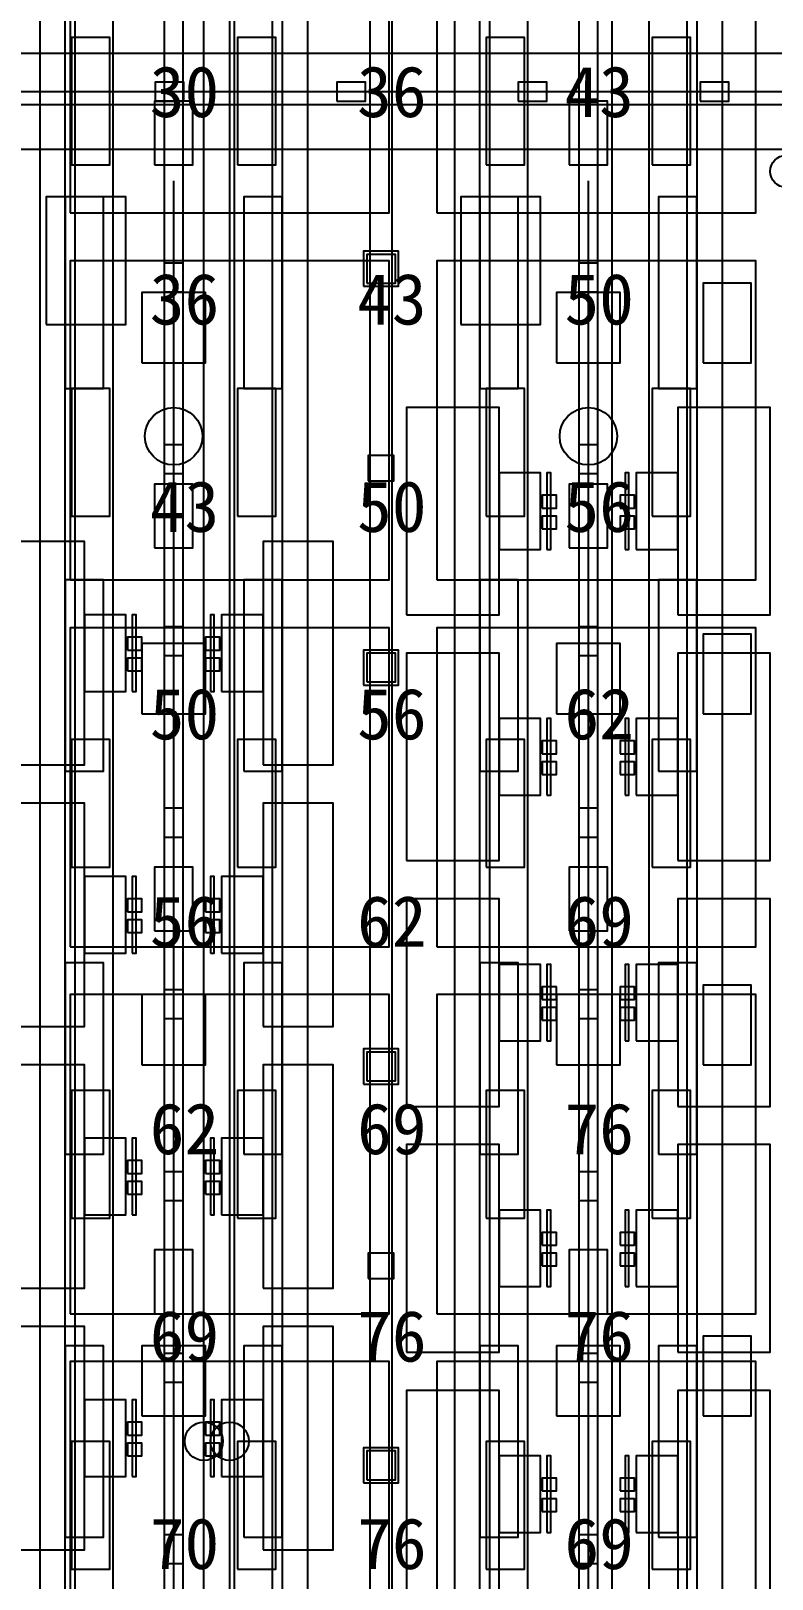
# Model space of a CAD drawing. Header units: metres. Extents: x -1640 to 1560, y -268 to 2338.
# Drawn here: x -200.22 to -176.99, y 1993.69 to 2042.2 of the extents above; entities that cross this region are included whole.
import ezdxf

# ---------------------------------------------------------------- set-up
doc = ezdxf.new("R2010")
doc.units = ezdxf.units.M
for name, color, linetype in [('1F_CHL', 4, 'Continuous'), ('1F_PUMP', 2, 'Continuous'), ('1F_SCR', 3, 'Continuous'), ('1F_STRUCT_COLUMN', 8, 'Continuous'), ('2F_CSF_LATERAL_RACK_CONCEPT', 9, 'Continuous'), ('2F_RFG', 5, 'Continuous'), ('2F_STRUCT_COLUMN', 8, 'Continuous'), ('2F_VMB', 6, 'Continuous'), ('3F_CLEANROOM_OVERHEAD_PIPE_DUCT_CONCEPT', 9, 'Continuous'), ('3F_CVD', 3, 'Continuous'), ('3F_DIFF', 4, 'Continuous'), ('3F_EHS_EGRESS_DIST_M', 2, 'Continuous'), ('3F_EHS_EXTINGUISHER_HYDRANT_CABINET_CONCEPT', 1, 'Continuous'), ('3F_EHS_GAS_DETECTOR', 6, 'Continuous'), ('3F_FOUP', 5, 'Continuous'), ('3F_OHT', 9, 'Continuous'), ('3F_OHTV', 1, 'Continuous'), ('3F_STK', 3, 'Continuous'), ('3F_STRUCT_COLUMN', 8, 'Continuous'), ('3F_TBAR', 6, 'Continuous'), ('4F_FFU', 1, 'Continuous'), ('4F_STRUCT_PLENUM_TRUSS_CONCEPT', 9, 'Continuous'), ('5F_CHL', 4, 'Continuous'), ('5F_PUMP', 2, 'Continuous'), ('5F_SCR', 3, 'Continuous'), ('5F_STRUCT_COLUMN', 8, 'Continuous'), ('6F_CSF_LATERAL_RACK_CONCEPT', 9, 'Continuous'), ('6F_RFG', 5, 'Continuous'), ('6F_STRUCT_COLUMN', 8, 'Continuous'), ('6F_VMB', 6, 'Continuous'), ('7F_CLEANROOM_OVERHEAD_PIPE_DUCT_CONCEPT', 9, 'Continuous'), ('7F_CVD', 3, 'Continuous'), ('7F_DIFF', 4, 'Continuous'), ('7F_EHS_EGRESS_DIST_M', 2, 'Continuous'), ('7F_EHS_EXTINGUISHER_HYDRANT_CABINET_CONCEPT', 1, 'Continuous'), ('7F_EHS_GAS_DETECTOR', 6, 'Continuous'), ('7F_FOUP', 5, 'Continuous'), ('7F_OHT', 9, 'Continuous'), ('7F_OHTV', 1, 'Continuous'), ('7F_STK', 3, 'Continuous'), ('7F_STRUCT_COLUMN', 8, 'Continuous'), ('7F_TBAR', 6, 'Continuous'), ('8F_FFU', 1, 'Continuous'), ('8F_STRUCT_PLENUM_TRUSS_CONCEPT', 9, 'Continuous'), ('EHS_TREATED_EXHAUST', 30, 'Continuous'), ('UTIL_ELEC.LV_CONCEPT', 2, 'Continuous'), ('UTIL_GAS.BULK_CONCEPT', 2, 'Continuous'), ('UTIL_PCW.R_CONCEPT', 1, 'Continuous'), ('UTIL_PCW.R_RISER', 1, 'Continuous'), ('UTIL_PCW.S_CONCEPT', 6, 'Continuous'), ('UTIL_PCW.S_RISER', 6, 'Continuous')]:
    doc.layers.add(name, color=color, linetype=linetype)

msp = doc.modelspace()

# ---------------------------------------------------------------- linework, layer by layer
at = {"layer": '1F_CHL'}
for points in [[(-179.15, 2031.8), (-177.65, 2031.8), (-177.65, 2034.3), (-179.15, 2034.3)], [(-179.15, 2020.8), (-177.65, 2020.8), (-177.65, 2023.3), (-179.15, 2023.3)], [(-179.15, 2009.8), (-177.65, 2009.8), (-177.65, 2012.3), (-179.15, 2012.3)], [(-179.15, 1998.8), (-177.65, 1998.8), (-177.65, 2001.3), (-179.15, 2001.3)]]:
    msp.add_lwpolyline(points, close=True, dxfattribs=at)
at = {"layer": '1F_PUMP'}
for points in [[(-198.95, 2038), (-197.75, 2038), (-197.75, 2042), (-198.95, 2042)], [(-193.75, 2038), (-192.55, 2038), (-192.55, 2042), (-193.75, 2042)], [(-185.95, 2038), (-184.75, 2038), (-184.75, 2042), (-185.95, 2042)], [(-180.75, 2038), (-179.55, 2038), (-179.55, 2042), (-180.75, 2042)], [(-198.95, 2027), (-197.75, 2027), (-197.75, 2031), (-198.95, 2031)], [(-193.75, 2027), (-192.55, 2027), (-192.55, 2031), (-193.75, 2031)], [(-185.95, 2027), (-184.75, 2027), (-184.75, 2031), (-185.95, 2031)], [(-180.75, 2027), (-179.55, 2027), (-179.55, 2031), (-180.75, 2031)], [(-198.95, 2016), (-197.75, 2016), (-197.75, 2020), (-198.95, 2020)], [(-193.75, 2016), (-192.55, 2016), (-192.55, 2020), (-193.75, 2020)], [(-185.95, 2016), (-184.75, 2016), (-184.75, 2020), (-185.95, 2020)], [(-180.75, 2016), (-179.55, 2016), (-179.55, 2020), (-180.75, 2020)], [(-198.95, 2005), (-197.75, 2005), (-197.75, 2009), (-198.95, 2009)], [(-193.75, 2005), (-192.55, 2005), (-192.55, 2009), (-193.75, 2009)], [(-185.95, 2005), (-184.75, 2005), (-184.75, 2009), (-185.95, 2009)], [(-180.75, 2005), (-179.55, 2005), (-179.55, 2009), (-180.75, 2009)], [(-198.95, 1994), (-197.75, 1994), (-197.75, 1998), (-198.95, 1998)], [(-193.75, 1994), (-192.55, 1994), (-192.55, 1998), (-193.75, 1998)], [(-185.95, 1994), (-184.75, 1994), (-184.75, 1998), (-185.95, 1998)], [(-180.75, 1994), (-179.55, 1994), (-179.55, 1998), (-180.75, 1998)]]:
    msp.add_lwpolyline(points, close=True, dxfattribs=at)
at = {"layer": '1F_SCR'}
for points in [[(-196.75, 2031.8), (-194.75, 2031.8), (-194.75, 2034), (-196.75, 2034)], [(-183.75, 2031.8), (-181.75, 2031.8), (-181.75, 2034), (-183.75, 2034)], [(-196.75, 2020.8), (-194.75, 2020.8), (-194.75, 2023), (-196.75, 2023)], [(-183.75, 2020.8), (-181.75, 2020.8), (-181.75, 2023), (-183.75, 2023)], [(-196.75, 2009.8), (-194.75, 2009.8), (-194.75, 2012), (-196.75, 2012)], [(-183.75, 2009.8), (-181.75, 2009.8), (-181.75, 2012), (-183.75, 2012)], [(-196.75, 1998.8), (-194.75, 1998.8), (-194.75, 2001), (-196.75, 2001)], [(-183.75, 1998.8), (-181.75, 1998.8), (-181.75, 2001), (-183.75, 2001)]]:
    msp.add_lwpolyline(points, close=True, dxfattribs=at)
at = {"layer": '1F_STRUCT_COLUMN'}
for points in [[(-189.8, 2034.2), (-188.7, 2034.2), (-188.7, 2035.3), (-189.8, 2035.3)], [(-189.8, 2021.7), (-188.7, 2021.7), (-188.7, 2022.8), (-189.8, 2022.8)], [(-189.8, 2009.2), (-188.7, 2009.2), (-188.7, 2010.3), (-189.8, 2010.3)], [(-189.8, 1996.7), (-188.7, 1996.7), (-188.7, 1997.8), (-189.8, 1997.8)]]:
    msp.add_lwpolyline(points, close=True, dxfattribs=at)
at = {"layer": '2F_CSF_LATERAL_RACK_CONCEPT'}
for points in [[(-199.95, 1970), (-199.15, 1970), (-199.15, 2113), (-199.95, 2113)], [(-192.35, 1970), (-191.55, 1970), (-191.55, 2113), (-192.35, 2113)], [(-186.95, 1970), (-186.15, 1970), (-186.15, 2113), (-186.95, 2113)], [(-179.35, 1970), (-178.55, 1970), (-178.55, 2113), (-179.35, 2113)]]:
    msp.add_lwpolyline(points, close=True, dxfattribs=at)
at = {"layer": '2F_RFG'}
for points in [[(-199.15, 2031), (-197.95, 2031), (-197.95, 2037), (-199.15, 2037)], [(-193.55, 2031), (-192.35, 2031), (-192.35, 2037), (-193.55, 2037)], [(-186.15, 2031), (-184.95, 2031), (-184.95, 2037), (-186.15, 2037)], [(-180.55, 2031), (-179.35, 2031), (-179.35, 2037), (-180.55, 2037)], [(-199.15, 2019), (-197.95, 2019), (-197.95, 2025), (-199.15, 2025)], [(-193.55, 2019), (-192.35, 2019), (-192.35, 2025), (-193.55, 2025)], [(-186.15, 2019), (-184.95, 2019), (-184.95, 2025), (-186.15, 2025)], [(-180.55, 2019), (-179.35, 2019), (-179.35, 2025), (-180.55, 2025)], [(-199.15, 2007), (-197.95, 2007), (-197.95, 2013), (-199.15, 2013)], [(-193.55, 2007), (-192.35, 2007), (-192.35, 2013), (-193.55, 2013)], [(-186.15, 2007), (-184.95, 2007), (-184.95, 2013), (-186.15, 2013)], [(-180.55, 2007), (-179.35, 2007), (-179.35, 2013), (-180.55, 2013)], [(-199.15, 1995), (-197.95, 1995), (-197.95, 2001), (-199.15, 2001)], [(-193.55, 1995), (-192.35, 1995), (-192.35, 2001), (-193.55, 2001)], [(-186.15, 1995), (-184.95, 1995), (-184.95, 2001), (-186.15, 2001)], [(-180.55, 1995), (-179.35, 1995), (-179.35, 2001), (-180.55, 2001)]]:
    msp.add_lwpolyline(points, close=True, dxfattribs=at)
at = {"layer": '2F_STRUCT_COLUMN'}
for points in [[(-189.7, 2034.3), (-188.8, 2034.3), (-188.8, 2035.2), (-189.7, 2035.2)], [(-189.7, 2021.8), (-188.8, 2021.8), (-188.8, 2022.7), (-189.7, 2022.7)], [(-189.7, 2009.3), (-188.8, 2009.3), (-188.8, 2010.2), (-189.7, 2010.2)], [(-189.7, 1996.8), (-188.8, 1996.8), (-188.8, 1997.7), (-189.7, 1997.7)]]:
    msp.add_lwpolyline(points, close=True, dxfattribs=at)
at = {"layer": '2F_VMB'}
for points in [[(-196.35, 2038), (-195.15, 2038), (-195.15, 2040), (-196.35, 2040)], [(-183.35, 2038), (-182.15, 2038), (-182.15, 2040), (-183.35, 2040)], [(-196.35, 2026), (-195.15, 2026), (-195.15, 2028), (-196.35, 2028)], [(-183.35, 2026), (-182.15, 2026), (-182.15, 2028), (-183.35, 2028)], [(-196.35, 2014), (-195.15, 2014), (-195.15, 2016), (-196.35, 2016)], [(-183.35, 2014), (-182.15, 2014), (-182.15, 2016), (-183.35, 2016)], [(-196.35, 2002), (-195.15, 2002), (-195.15, 2004), (-196.35, 2004)], [(-183.35, 2002), (-182.15, 2002), (-182.15, 2004), (-183.35, 2004)]]:
    msp.add_lwpolyline(points, close=True, dxfattribs=at)
at = {"layer": '3F_CLEANROOM_OVERHEAD_PIPE_DUCT_CONCEPT'}
for points in [[(-198.85, 1969), (-197.65, 1969), (-197.65, 2114), (-198.85, 2114)], [(-193.85, 1969), (-192.65, 1969), (-192.65, 2114), (-193.85, 2114)], [(-185.85, 1969), (-184.65, 1969), (-184.65, 2114), (-185.85, 2114)], [(-180.85, 1969), (-179.65, 1969), (-179.65, 2114), (-180.85, 2114)]]:
    msp.add_lwpolyline(points, close=True, dxfattribs=at)
at = {"layer": '3F_CVD'}
for points in [[(-188.45, 2023.9), (-185.55, 2023.9), (-185.55, 2030.4), (-188.45, 2030.4)], [(-179.95, 2023.9), (-177.05, 2023.9), (-177.05, 2030.4), (-179.95, 2030.4)], [(-185.55, 2025.95), (-184.25, 2025.95), (-184.25, 2028.35), (-185.55, 2028.35)], [(-181.25, 2025.95), (-179.95, 2025.95), (-179.95, 2028.35), (-181.25, 2028.35)], [(-188.45, 2016.2), (-185.55, 2016.2), (-185.55, 2022.7), (-188.45, 2022.7)], [(-179.95, 2016.2), (-177.05, 2016.2), (-177.05, 2022.7), (-179.95, 2022.7)], [(-185.55, 2018.25), (-184.25, 2018.25), (-184.25, 2020.65), (-185.55, 2020.65)], [(-181.25, 2018.25), (-179.95, 2018.25), (-179.95, 2020.65), (-181.25, 2020.65)], [(-188.45, 2008.5), (-185.55, 2008.5), (-185.55, 2015), (-188.45, 2015)], [(-179.95, 2008.5), (-177.05, 2008.5), (-177.05, 2015), (-179.95, 2015)], [(-185.55, 2010.55), (-184.25, 2010.55), (-184.25, 2012.95), (-185.55, 2012.95)], [(-181.25, 2010.55), (-179.95, 2010.55), (-179.95, 2012.95), (-181.25, 2012.95)], [(-188.45, 2000.8), (-185.55, 2000.8), (-185.55, 2007.3), (-188.45, 2007.3)], [(-179.95, 2000.8), (-177.05, 2000.8), (-177.05, 2007.3), (-179.95, 2007.3)], [(-185.55, 2002.85), (-184.25, 2002.85), (-184.25, 2005.25), (-185.55, 2005.25)], [(-181.25, 2002.85), (-179.95, 2002.85), (-179.95, 2005.25), (-181.25, 2005.25)], [(-188.45, 1993.1), (-185.55, 1993.1), (-185.55, 1999.6), (-188.45, 1999.6)], [(-179.95, 1993.1), (-177.05, 1993.1), (-177.05, 1999.6), (-179.95, 1999.6)], [(-185.55, 1995.15), (-184.25, 1995.15), (-184.25, 1997.55), (-185.55, 1997.55)], [(-181.25, 1995.15), (-179.95, 1995.15), (-179.95, 1997.55), (-181.25, 1997.55)]]:
    msp.add_lwpolyline(points, close=True, dxfattribs=at)
at = {"layer": '3F_DIFF'}
for points in [[(-200.75, 2019.2), (-198.55, 2019.2), (-198.55, 2026.2), (-200.75, 2026.2)], [(-192.95, 2019.2), (-190.75, 2019.2), (-190.75, 2026.2), (-192.95, 2026.2)], [(-198.55, 2021.5), (-197.25, 2021.5), (-197.25, 2023.9), (-198.55, 2023.9)], [(-194.25, 2021.5), (-192.95, 2021.5), (-192.95, 2023.9), (-194.25, 2023.9)], [(-200.75, 2011), (-198.55, 2011), (-198.55, 2018), (-200.75, 2018)], [(-192.95, 2011), (-190.75, 2011), (-190.75, 2018), (-192.95, 2018)], [(-198.55, 2013.3), (-197.25, 2013.3), (-197.25, 2015.7), (-198.55, 2015.7)], [(-194.25, 2013.3), (-192.95, 2013.3), (-192.95, 2015.7), (-194.25, 2015.7)], [(-200.75, 2002.8), (-198.55, 2002.8), (-198.55, 2009.8), (-200.75, 2009.8)], [(-192.95, 2002.8), (-190.75, 2002.8), (-190.75, 2009.8), (-192.95, 2009.8)], [(-198.55, 2005.1), (-197.25, 2005.1), (-197.25, 2007.5), (-198.55, 2007.5)], [(-194.25, 2005.1), (-192.95, 2005.1), (-192.95, 2007.5), (-194.25, 2007.5)], [(-200.75, 1994.6), (-198.55, 1994.6), (-198.55, 2001.6), (-200.75, 2001.6)], [(-192.95, 1994.6), (-190.75, 1994.6), (-190.75, 2001.6), (-192.95, 2001.6)], [(-198.55, 1996.9), (-197.25, 1996.9), (-197.25, 1999.3), (-198.55, 1999.3)], [(-194.25, 1996.9), (-192.95, 1996.9), (-192.95, 1999.3), (-194.25, 1999.3)]]:
    msp.add_lwpolyline(points, close=True, dxfattribs=at)
at = {"layer": '3F_EHS_EXTINGUISHER_HYDRANT_CABINET_CONCEPT'}
msp.add_circle((-176.55, 2037.8), 0.5, dxfattribs=at)
at = {"layer": '3F_EHS_GAS_DETECTOR'}
for centre in [(-195.75, 2029.5), (-182.75, 2029.5)]:
    msp.add_circle(centre, 0.9, dxfattribs=at)
at = {"layer": '3F_FOUP'}
for points in [[(-184.2, 2027.25), (-183.75, 2027.25), (-183.75, 2027.65), (-184.2, 2027.65)], [(-181.75, 2027.25), (-181.3, 2027.25), (-181.3, 2027.65), (-181.75, 2027.65)], [(-184.2, 2026.6), (-183.75, 2026.6), (-183.75, 2027), (-184.2, 2027)], [(-181.75, 2026.6), (-181.3, 2026.6), (-181.3, 2027), (-181.75, 2027)], [(-197.2, 2022.8), (-196.75, 2022.8), (-196.75, 2023.2), (-197.2, 2023.2)], [(-194.75, 2022.8), (-194.3, 2022.8), (-194.3, 2023.2), (-194.75, 2023.2)], [(-197.2, 2022.15), (-196.75, 2022.15), (-196.75, 2022.55), (-197.2, 2022.55)], [(-194.75, 2022.15), (-194.3, 2022.15), (-194.3, 2022.55), (-194.75, 2022.55)], [(-184.2, 2019.55), (-183.75, 2019.55), (-183.75, 2019.95), (-184.2, 2019.95)], [(-181.75, 2019.55), (-181.3, 2019.55), (-181.3, 2019.95), (-181.75, 2019.95)], [(-184.2, 2018.9), (-183.75, 2018.9), (-183.75, 2019.3), (-184.2, 2019.3)], [(-181.75, 2018.9), (-181.3, 2018.9), (-181.3, 2019.3), (-181.75, 2019.3)], [(-197.2, 2014.6), (-196.75, 2014.6), (-196.75, 2015), (-197.2, 2015)], [(-194.75, 2014.6), (-194.3, 2014.6), (-194.3, 2015), (-194.75, 2015)], [(-197.2, 2013.95), (-196.75, 2013.95), (-196.75, 2014.35), (-197.2, 2014.35)], [(-194.75, 2013.95), (-194.3, 2013.95), (-194.3, 2014.35), (-194.75, 2014.35)], [(-184.2, 2011.85), (-183.75, 2011.85), (-183.75, 2012.25), (-184.2, 2012.25)], [(-181.75, 2011.85), (-181.3, 2011.85), (-181.3, 2012.25), (-181.75, 2012.25)], [(-184.2, 2011.2), (-183.75, 2011.2), (-183.75, 2011.6), (-184.2, 2011.6)], [(-181.75, 2011.2), (-181.3, 2011.2), (-181.3, 2011.6), (-181.75, 2011.6)], [(-197.2, 2006.4), (-196.75, 2006.4), (-196.75, 2006.8), (-197.2, 2006.8)], [(-194.75, 2006.4), (-194.3, 2006.4), (-194.3, 2006.8), (-194.75, 2006.8)], [(-197.2, 2005.75), (-196.75, 2005.75), (-196.75, 2006.15), (-197.2, 2006.15)], [(-194.75, 2005.75), (-194.3, 2005.75), (-194.3, 2006.15), (-194.75, 2006.15)], [(-184.2, 2004.15), (-183.75, 2004.15), (-183.75, 2004.55), (-184.2, 2004.55)], [(-181.75, 2004.15), (-181.3, 2004.15), (-181.3, 2004.55), (-181.75, 2004.55)], [(-184.2, 2003.5), (-183.75, 2003.5), (-183.75, 2003.9), (-184.2, 2003.9)], [(-181.75, 2003.5), (-181.3, 2003.5), (-181.3, 2003.9), (-181.75, 2003.9)], [(-197.2, 1998.2), (-196.75, 1998.2), (-196.75, 1998.6), (-197.2, 1998.6)], [(-194.75, 1998.2), (-194.3, 1998.2), (-194.3, 1998.6), (-194.75, 1998.6)], [(-197.2, 1997.55), (-196.75, 1997.55), (-196.75, 1997.95), (-197.2, 1997.95)], [(-194.75, 1997.55), (-194.3, 1997.55), (-194.3, 1997.95), (-194.75, 1997.95)], [(-184.2, 1996.45), (-183.75, 1996.45), (-183.75, 1996.85), (-184.2, 1996.85)], [(-181.75, 1996.45), (-181.3, 1996.45), (-181.3, 1996.85), (-181.75, 1996.85)], [(-184.2, 1995.8), (-183.75, 1995.8), (-183.75, 1996.2), (-184.2, 1996.2)], [(-181.75, 1995.8), (-181.3, 1995.8), (-181.3, 1996.2), (-181.75, 1996.2)]]:
    msp.add_lwpolyline(points, close=True, dxfattribs=at)
at = {"layer": '3F_OHT'}
for p, q in [((-221.5, 2040.3), (-1, 2040.3)), ((-195.75, 1969), (-195.75, 2037.5)), ((-182.75, 1969), (-182.75, 2037.5))]:
    msp.add_line(p, q, dxfattribs=at)
at = {"layer": '3F_OHTV'}
for points in [[(-196.33, 2040), (-195.43, 2040), (-195.43, 2040.6), (-196.33, 2040.6)], [(-190.64, 2040), (-189.74, 2040), (-189.74, 2040.6), (-190.64, 2040.6)], [(-184.95, 2040), (-184.05, 2040), (-184.05, 2040.6), (-184.95, 2040.6)], [(-179.25, 2040), (-178.35, 2040), (-178.35, 2040.6), (-179.25, 2040.6)], [(-196.05, 2034.02), (-195.45, 2034.02), (-195.45, 2034.92), (-196.05, 2034.92)], [(-183.05, 2034.02), (-182.45, 2034.02), (-182.45, 2034.92), (-183.05, 2034.92)], [(-196.05, 2028.33), (-195.45, 2028.33), (-195.45, 2029.23), (-196.05, 2029.23)], [(-183.05, 2028.33), (-182.45, 2028.33), (-182.45, 2029.23), (-183.05, 2029.23)], [(-196.05, 2022.63), (-195.45, 2022.63), (-195.45, 2023.53), (-196.05, 2023.53)], [(-183.05, 2022.63), (-182.45, 2022.63), (-182.45, 2023.53), (-183.05, 2023.53)], [(-196.05, 2016.94), (-195.45, 2016.94), (-195.45, 2017.84), (-196.05, 2017.84)], [(-183.05, 2016.94), (-182.45, 2016.94), (-182.45, 2017.84), (-183.05, 2017.84)], [(-196.05, 2011.25), (-195.45, 2011.25), (-195.45, 2012.15), (-196.05, 2012.15)], [(-183.05, 2011.25), (-182.45, 2011.25), (-182.45, 2012.15), (-183.05, 2012.15)], [(-196.05, 2005.55), (-195.45, 2005.55), (-195.45, 2006.45), (-196.05, 2006.45)], [(-183.05, 2005.55), (-182.45, 2005.55), (-182.45, 2006.45), (-183.05, 2006.45)], [(-196.05, 1999.86), (-195.45, 1999.86), (-195.45, 2000.76), (-196.05, 2000.76)], [(-183.05, 1999.86), (-182.45, 1999.86), (-182.45, 2000.76), (-183.05, 2000.76)], [(-196.05, 1994.17), (-195.45, 1994.17), (-195.45, 1995.07), (-196.05, 1995.07)], [(-183.05, 1994.17), (-182.45, 1994.17), (-182.45, 1995.07), (-183.05, 1995.07)]]:
    msp.add_lwpolyline(points, close=True, dxfattribs=at)
at = {"layer": '3F_STK'}
for points in [[(-199.75, 2033), (-197.25, 2033), (-197.25, 2037), (-199.75, 2037)], [(-186.75, 2033), (-184.25, 2033), (-184.25, 2037), (-186.75, 2037)]]:
    msp.add_lwpolyline(points, close=True, dxfattribs=at)
at = {"layer": '3F_STRUCT_COLUMN'}
for points in [[(-189.65, 2028.1), (-188.85, 2028.1), (-188.85, 2028.9), (-189.65, 2028.9)], [(-189.65, 2003.1), (-188.85, 2003.1), (-188.85, 2003.9), (-189.65, 2003.9)]]:
    msp.add_lwpolyline(points, close=True, dxfattribs=at)
at = {"layer": '3F_TBAR'}
for points in [[(-184.05, 2025.95), (-183.93, 2025.95), (-183.93, 2028.35), (-184.05, 2028.35)], [(-181.6, 2025.95), (-181.48, 2025.95), (-181.48, 2028.35), (-181.6, 2028.35)], [(-197.05, 2021.5), (-196.93, 2021.5), (-196.93, 2023.9), (-197.05, 2023.9)], [(-194.6, 2021.5), (-194.48, 2021.5), (-194.48, 2023.9), (-194.6, 2023.9)], [(-184.05, 2018.25), (-183.93, 2018.25), (-183.93, 2020.65), (-184.05, 2020.65)], [(-181.6, 2018.25), (-181.48, 2018.25), (-181.48, 2020.65), (-181.6, 2020.65)], [(-197.05, 2013.3), (-196.93, 2013.3), (-196.93, 2015.7), (-197.05, 2015.7)], [(-194.6, 2013.3), (-194.48, 2013.3), (-194.48, 2015.7), (-194.6, 2015.7)], [(-184.05, 2010.55), (-183.93, 2010.55), (-183.93, 2012.95), (-184.05, 2012.95)], [(-181.6, 2010.55), (-181.48, 2010.55), (-181.48, 2012.95), (-181.6, 2012.95)], [(-197.05, 2005.1), (-196.93, 2005.1), (-196.93, 2007.5), (-197.05, 2007.5)], [(-194.6, 2005.1), (-194.48, 2005.1), (-194.48, 2007.5), (-194.6, 2007.5)], [(-184.05, 2002.85), (-183.93, 2002.85), (-183.93, 2005.25), (-184.05, 2005.25)], [(-181.6, 2002.85), (-181.48, 2002.85), (-181.48, 2005.25), (-181.6, 2005.25)], [(-197.05, 1996.9), (-196.93, 1996.9), (-196.93, 1999.3), (-197.05, 1999.3)], [(-194.6, 1996.9), (-194.48, 1996.9), (-194.48, 1999.3), (-194.6, 1999.3)], [(-184.05, 1995.15), (-183.93, 1995.15), (-183.93, 1997.55), (-184.05, 1997.55)], [(-181.6, 1995.15), (-181.48, 1995.15), (-181.48, 1997.55), (-181.6, 1997.55)]]:
    msp.add_lwpolyline(points, close=True, dxfattribs=at)
at = {"layer": '4F_FFU'}
for points in [[(-199, 2036.5), (-189, 2036.5), (-189, 2046.5), (-199, 2046.5)], [(-187.5, 2036.5), (-177.5, 2036.5), (-177.5, 2046.5), (-187.5, 2046.5)], [(-199, 2025), (-189, 2025), (-189, 2035), (-199, 2035)], [(-187.5, 2025), (-177.5, 2025), (-177.5, 2035), (-187.5, 2035)], [(-199, 2013.5), (-189, 2013.5), (-189, 2023.5), (-199, 2023.5)], [(-187.5, 2013.5), (-177.5, 2013.5), (-177.5, 2023.5), (-187.5, 2023.5)], [(-199, 2002), (-189, 2002), (-189, 2012), (-199, 2012)], [(-187.5, 2002), (-177.5, 2002), (-177.5, 2012), (-187.5, 2012)], [(-199, 1990.5), (-189, 1990.5), (-189, 2000.5), (-199, 2000.5)], [(-187.5, 1990.5), (-177.5, 1990.5), (-177.5, 2000.5), (-187.5, 2000.5)]]:
    msp.add_lwpolyline(points, close=True, dxfattribs=at)
at = {"layer": '4F_STRUCT_PLENUM_TRUSS_CONCEPT'}
msp.add_lwpolyline([(-189.6, 1966), (-188.9, 1966), (-188.9, 2117), (-189.6, 2117)], close=True, dxfattribs=at)
at = {"layer": '5F_CHL'}
for points in [[(-179.15, 2031.8), (-177.65, 2031.8), (-177.65, 2034.3), (-179.15, 2034.3)], [(-179.15, 2020.8), (-177.65, 2020.8), (-177.65, 2023.3), (-179.15, 2023.3)], [(-179.15, 2009.8), (-177.65, 2009.8), (-177.65, 2012.3), (-179.15, 2012.3)], [(-179.15, 1998.8), (-177.65, 1998.8), (-177.65, 2001.3), (-179.15, 2001.3)]]:
    msp.add_lwpolyline(points, close=True, dxfattribs=at)
at = {"layer": '5F_PUMP'}
for points in [[(-198.95, 2038), (-197.75, 2038), (-197.75, 2042), (-198.95, 2042)], [(-193.75, 2038), (-192.55, 2038), (-192.55, 2042), (-193.75, 2042)], [(-185.95, 2038), (-184.75, 2038), (-184.75, 2042), (-185.95, 2042)], [(-180.75, 2038), (-179.55, 2038), (-179.55, 2042), (-180.75, 2042)], [(-198.95, 2027), (-197.75, 2027), (-197.75, 2031), (-198.95, 2031)], [(-193.75, 2027), (-192.55, 2027), (-192.55, 2031), (-193.75, 2031)], [(-185.95, 2027), (-184.75, 2027), (-184.75, 2031), (-185.95, 2031)], [(-180.75, 2027), (-179.55, 2027), (-179.55, 2031), (-180.75, 2031)], [(-198.95, 2016), (-197.75, 2016), (-197.75, 2020), (-198.95, 2020)], [(-193.75, 2016), (-192.55, 2016), (-192.55, 2020), (-193.75, 2020)], [(-185.95, 2016), (-184.75, 2016), (-184.75, 2020), (-185.95, 2020)], [(-180.75, 2016), (-179.55, 2016), (-179.55, 2020), (-180.75, 2020)], [(-198.95, 2005), (-197.75, 2005), (-197.75, 2009), (-198.95, 2009)], [(-193.75, 2005), (-192.55, 2005), (-192.55, 2009), (-193.75, 2009)], [(-185.95, 2005), (-184.75, 2005), (-184.75, 2009), (-185.95, 2009)], [(-180.75, 2005), (-179.55, 2005), (-179.55, 2009), (-180.75, 2009)], [(-198.95, 1994), (-197.75, 1994), (-197.75, 1998), (-198.95, 1998)], [(-193.75, 1994), (-192.55, 1994), (-192.55, 1998), (-193.75, 1998)], [(-185.95, 1994), (-184.75, 1994), (-184.75, 1998), (-185.95, 1998)], [(-180.75, 1994), (-179.55, 1994), (-179.55, 1998), (-180.75, 1998)]]:
    msp.add_lwpolyline(points, close=True, dxfattribs=at)
at = {"layer": '5F_SCR'}
for points in [[(-196.75, 2031.8), (-194.75, 2031.8), (-194.75, 2034), (-196.75, 2034)], [(-183.75, 2031.8), (-181.75, 2031.8), (-181.75, 2034), (-183.75, 2034)], [(-196.75, 2020.8), (-194.75, 2020.8), (-194.75, 2023), (-196.75, 2023)], [(-183.75, 2020.8), (-181.75, 2020.8), (-181.75, 2023), (-183.75, 2023)], [(-196.75, 2009.8), (-194.75, 2009.8), (-194.75, 2012), (-196.75, 2012)], [(-183.75, 2009.8), (-181.75, 2009.8), (-181.75, 2012), (-183.75, 2012)], [(-196.75, 1998.8), (-194.75, 1998.8), (-194.75, 2001), (-196.75, 2001)], [(-183.75, 1998.8), (-181.75, 1998.8), (-181.75, 2001), (-183.75, 2001)]]:
    msp.add_lwpolyline(points, close=True, dxfattribs=at)
at = {"layer": '5F_STRUCT_COLUMN'}
for points in [[(-189.8, 2034.2), (-188.7, 2034.2), (-188.7, 2035.3), (-189.8, 2035.3)], [(-189.8, 2021.7), (-188.7, 2021.7), (-188.7, 2022.8), (-189.8, 2022.8)], [(-189.8, 2009.2), (-188.7, 2009.2), (-188.7, 2010.3), (-189.8, 2010.3)], [(-189.8, 1996.7), (-188.7, 1996.7), (-188.7, 1997.8), (-189.8, 1997.8)]]:
    msp.add_lwpolyline(points, close=True, dxfattribs=at)
at = {"layer": '6F_CSF_LATERAL_RACK_CONCEPT'}
for points in [[(-199.95, 1970), (-199.15, 1970), (-199.15, 2113), (-199.95, 2113)], [(-192.35, 1970), (-191.55, 1970), (-191.55, 2113), (-192.35, 2113)], [(-186.95, 1970), (-186.15, 1970), (-186.15, 2113), (-186.95, 2113)], [(-179.35, 1970), (-178.55, 1970), (-178.55, 2113), (-179.35, 2113)]]:
    msp.add_lwpolyline(points, close=True, dxfattribs=at)
at = {"layer": '6F_RFG'}
for points in [[(-199.15, 2031), (-197.95, 2031), (-197.95, 2037), (-199.15, 2037)], [(-193.55, 2031), (-192.35, 2031), (-192.35, 2037), (-193.55, 2037)], [(-186.15, 2031), (-184.95, 2031), (-184.95, 2037), (-186.15, 2037)], [(-180.55, 2031), (-179.35, 2031), (-179.35, 2037), (-180.55, 2037)], [(-199.15, 2019), (-197.95, 2019), (-197.95, 2025), (-199.15, 2025)], [(-193.55, 2019), (-192.35, 2019), (-192.35, 2025), (-193.55, 2025)], [(-186.15, 2019), (-184.95, 2019), (-184.95, 2025), (-186.15, 2025)], [(-180.55, 2019), (-179.35, 2019), (-179.35, 2025), (-180.55, 2025)], [(-199.15, 2007), (-197.95, 2007), (-197.95, 2013), (-199.15, 2013)], [(-193.55, 2007), (-192.35, 2007), (-192.35, 2013), (-193.55, 2013)], [(-186.15, 2007), (-184.95, 2007), (-184.95, 2013), (-186.15, 2013)], [(-180.55, 2007), (-179.35, 2007), (-179.35, 2013), (-180.55, 2013)], [(-199.15, 1995), (-197.95, 1995), (-197.95, 2001), (-199.15, 2001)], [(-193.55, 1995), (-192.35, 1995), (-192.35, 2001), (-193.55, 2001)], [(-186.15, 1995), (-184.95, 1995), (-184.95, 2001), (-186.15, 2001)], [(-180.55, 1995), (-179.35, 1995), (-179.35, 2001), (-180.55, 2001)]]:
    msp.add_lwpolyline(points, close=True, dxfattribs=at)
at = {"layer": '6F_STRUCT_COLUMN'}
for points in [[(-189.7, 2034.3), (-188.8, 2034.3), (-188.8, 2035.2), (-189.7, 2035.2)], [(-189.7, 2021.8), (-188.8, 2021.8), (-188.8, 2022.7), (-189.7, 2022.7)], [(-189.7, 2009.3), (-188.8, 2009.3), (-188.8, 2010.2), (-189.7, 2010.2)], [(-189.7, 1996.8), (-188.8, 1996.8), (-188.8, 1997.7), (-189.7, 1997.7)]]:
    msp.add_lwpolyline(points, close=True, dxfattribs=at)
at = {"layer": '6F_VMB'}
for points in [[(-196.35, 2038), (-195.15, 2038), (-195.15, 2040), (-196.35, 2040)], [(-183.35, 2038), (-182.15, 2038), (-182.15, 2040), (-183.35, 2040)], [(-196.35, 2026), (-195.15, 2026), (-195.15, 2028), (-196.35, 2028)], [(-183.35, 2026), (-182.15, 2026), (-182.15, 2028), (-183.35, 2028)], [(-196.35, 2014), (-195.15, 2014), (-195.15, 2016), (-196.35, 2016)], [(-183.35, 2014), (-182.15, 2014), (-182.15, 2016), (-183.35, 2016)], [(-196.35, 2002), (-195.15, 2002), (-195.15, 2004), (-196.35, 2004)], [(-183.35, 2002), (-182.15, 2002), (-182.15, 2004), (-183.35, 2004)]]:
    msp.add_lwpolyline(points, close=True, dxfattribs=at)
at = {"layer": '7F_CLEANROOM_OVERHEAD_PIPE_DUCT_CONCEPT'}
for points in [[(-198.85, 1969), (-197.65, 1969), (-197.65, 2114), (-198.85, 2114)], [(-193.85, 1969), (-192.65, 1969), (-192.65, 2114), (-193.85, 2114)], [(-185.85, 1969), (-184.65, 1969), (-184.65, 2114), (-185.85, 2114)], [(-180.85, 1969), (-179.65, 1969), (-179.65, 2114), (-180.85, 2114)]]:
    msp.add_lwpolyline(points, close=True, dxfattribs=at)
at = {"layer": '7F_CVD'}
for points in [[(-188.45, 2023.9), (-185.55, 2023.9), (-185.55, 2030.4), (-188.45, 2030.4)], [(-179.95, 2023.9), (-177.05, 2023.9), (-177.05, 2030.4), (-179.95, 2030.4)], [(-185.55, 2025.95), (-184.25, 2025.95), (-184.25, 2028.35), (-185.55, 2028.35)], [(-181.25, 2025.95), (-179.95, 2025.95), (-179.95, 2028.35), (-181.25, 2028.35)], [(-188.45, 2016.2), (-185.55, 2016.2), (-185.55, 2022.7), (-188.45, 2022.7)], [(-179.95, 2016.2), (-177.05, 2016.2), (-177.05, 2022.7), (-179.95, 2022.7)], [(-185.55, 2018.25), (-184.25, 2018.25), (-184.25, 2020.65), (-185.55, 2020.65)], [(-181.25, 2018.25), (-179.95, 2018.25), (-179.95, 2020.65), (-181.25, 2020.65)], [(-188.45, 2008.5), (-185.55, 2008.5), (-185.55, 2015), (-188.45, 2015)], [(-179.95, 2008.5), (-177.05, 2008.5), (-177.05, 2015), (-179.95, 2015)], [(-185.55, 2010.55), (-184.25, 2010.55), (-184.25, 2012.95), (-185.55, 2012.95)], [(-181.25, 2010.55), (-179.95, 2010.55), (-179.95, 2012.95), (-181.25, 2012.95)], [(-188.45, 2000.8), (-185.55, 2000.8), (-185.55, 2007.3), (-188.45, 2007.3)], [(-179.95, 2000.8), (-177.05, 2000.8), (-177.05, 2007.3), (-179.95, 2007.3)], [(-185.55, 2002.85), (-184.25, 2002.85), (-184.25, 2005.25), (-185.55, 2005.25)], [(-181.25, 2002.85), (-179.95, 2002.85), (-179.95, 2005.25), (-181.25, 2005.25)], [(-188.45, 1993.1), (-185.55, 1993.1), (-185.55, 1999.6), (-188.45, 1999.6)], [(-179.95, 1993.1), (-177.05, 1993.1), (-177.05, 1999.6), (-179.95, 1999.6)], [(-185.55, 1995.15), (-184.25, 1995.15), (-184.25, 1997.55), (-185.55, 1997.55)], [(-181.25, 1995.15), (-179.95, 1995.15), (-179.95, 1997.55), (-181.25, 1997.55)]]:
    msp.add_lwpolyline(points, close=True, dxfattribs=at)
at = {"layer": '7F_DIFF'}
for points in [[(-200.75, 2019.2), (-198.55, 2019.2), (-198.55, 2026.2), (-200.75, 2026.2)], [(-192.95, 2019.2), (-190.75, 2019.2), (-190.75, 2026.2), (-192.95, 2026.2)], [(-198.55, 2021.5), (-197.25, 2021.5), (-197.25, 2023.9), (-198.55, 2023.9)], [(-194.25, 2021.5), (-192.95, 2021.5), (-192.95, 2023.9), (-194.25, 2023.9)], [(-200.75, 2011), (-198.55, 2011), (-198.55, 2018), (-200.75, 2018)], [(-192.95, 2011), (-190.75, 2011), (-190.75, 2018), (-192.95, 2018)], [(-198.55, 2013.3), (-197.25, 2013.3), (-197.25, 2015.7), (-198.55, 2015.7)], [(-194.25, 2013.3), (-192.95, 2013.3), (-192.95, 2015.7), (-194.25, 2015.7)], [(-200.75, 2002.8), (-198.55, 2002.8), (-198.55, 2009.8), (-200.75, 2009.8)], [(-192.95, 2002.8), (-190.75, 2002.8), (-190.75, 2009.8), (-192.95, 2009.8)], [(-198.55, 2005.1), (-197.25, 2005.1), (-197.25, 2007.5), (-198.55, 2007.5)], [(-194.25, 2005.1), (-192.95, 2005.1), (-192.95, 2007.5), (-194.25, 2007.5)], [(-200.75, 1994.6), (-198.55, 1994.6), (-198.55, 2001.6), (-200.75, 2001.6)], [(-192.95, 1994.6), (-190.75, 1994.6), (-190.75, 2001.6), (-192.95, 2001.6)], [(-198.55, 1996.9), (-197.25, 1996.9), (-197.25, 1999.3), (-198.55, 1999.3)], [(-194.25, 1996.9), (-192.95, 1996.9), (-192.95, 1999.3), (-194.25, 1999.3)]]:
    msp.add_lwpolyline(points, close=True, dxfattribs=at)
at = {"layer": '7F_EHS_EXTINGUISHER_HYDRANT_CABINET_CONCEPT'}
msp.add_circle((-176.55, 2037.8), 0.5, dxfattribs=at)
at = {"layer": '7F_EHS_GAS_DETECTOR'}
for centre in [(-195.75, 2029.5), (-182.75, 2029.5)]:
    msp.add_circle(centre, 0.9, dxfattribs=at)
at = {"layer": '7F_FOUP'}
for points in [[(-184.2, 2027.25), (-183.75, 2027.25), (-183.75, 2027.65), (-184.2, 2027.65)], [(-181.75, 2027.25), (-181.3, 2027.25), (-181.3, 2027.65), (-181.75, 2027.65)], [(-184.2, 2026.6), (-183.75, 2026.6), (-183.75, 2027), (-184.2, 2027)], [(-181.75, 2026.6), (-181.3, 2026.6), (-181.3, 2027), (-181.75, 2027)], [(-197.2, 2022.8), (-196.75, 2022.8), (-196.75, 2023.2), (-197.2, 2023.2)], [(-194.75, 2022.8), (-194.3, 2022.8), (-194.3, 2023.2), (-194.75, 2023.2)], [(-197.2, 2022.15), (-196.75, 2022.15), (-196.75, 2022.55), (-197.2, 2022.55)], [(-194.75, 2022.15), (-194.3, 2022.15), (-194.3, 2022.55), (-194.75, 2022.55)], [(-184.2, 2019.55), (-183.75, 2019.55), (-183.75, 2019.95), (-184.2, 2019.95)], [(-181.75, 2019.55), (-181.3, 2019.55), (-181.3, 2019.95), (-181.75, 2019.95)], [(-184.2, 2018.9), (-183.75, 2018.9), (-183.75, 2019.3), (-184.2, 2019.3)], [(-181.75, 2018.9), (-181.3, 2018.9), (-181.3, 2019.3), (-181.75, 2019.3)], [(-197.2, 2014.6), (-196.75, 2014.6), (-196.75, 2015), (-197.2, 2015)], [(-194.75, 2014.6), (-194.3, 2014.6), (-194.3, 2015), (-194.75, 2015)], [(-197.2, 2013.95), (-196.75, 2013.95), (-196.75, 2014.35), (-197.2, 2014.35)], [(-194.75, 2013.95), (-194.3, 2013.95), (-194.3, 2014.35), (-194.75, 2014.35)], [(-184.2, 2011.85), (-183.75, 2011.85), (-183.75, 2012.25), (-184.2, 2012.25)], [(-181.75, 2011.85), (-181.3, 2011.85), (-181.3, 2012.25), (-181.75, 2012.25)], [(-184.2, 2011.2), (-183.75, 2011.2), (-183.75, 2011.6), (-184.2, 2011.6)], [(-181.75, 2011.2), (-181.3, 2011.2), (-181.3, 2011.6), (-181.75, 2011.6)], [(-197.2, 2006.4), (-196.75, 2006.4), (-196.75, 2006.8), (-197.2, 2006.8)], [(-194.75, 2006.4), (-194.3, 2006.4), (-194.3, 2006.8), (-194.75, 2006.8)], [(-197.2, 2005.75), (-196.75, 2005.75), (-196.75, 2006.15), (-197.2, 2006.15)], [(-194.75, 2005.75), (-194.3, 2005.75), (-194.3, 2006.15), (-194.75, 2006.15)], [(-184.2, 2004.15), (-183.75, 2004.15), (-183.75, 2004.55), (-184.2, 2004.55)], [(-181.75, 2004.15), (-181.3, 2004.15), (-181.3, 2004.55), (-181.75, 2004.55)], [(-184.2, 2003.5), (-183.75, 2003.5), (-183.75, 2003.9), (-184.2, 2003.9)], [(-181.75, 2003.5), (-181.3, 2003.5), (-181.3, 2003.9), (-181.75, 2003.9)], [(-197.2, 1998.2), (-196.75, 1998.2), (-196.75, 1998.6), (-197.2, 1998.6)], [(-194.75, 1998.2), (-194.3, 1998.2), (-194.3, 1998.6), (-194.75, 1998.6)], [(-197.2, 1997.55), (-196.75, 1997.55), (-196.75, 1997.95), (-197.2, 1997.95)], [(-194.75, 1997.55), (-194.3, 1997.55), (-194.3, 1997.95), (-194.75, 1997.95)], [(-184.2, 1996.45), (-183.75, 1996.45), (-183.75, 1996.85), (-184.2, 1996.85)], [(-181.75, 1996.45), (-181.3, 1996.45), (-181.3, 1996.85), (-181.75, 1996.85)], [(-184.2, 1995.8), (-183.75, 1995.8), (-183.75, 1996.2), (-184.2, 1996.2)], [(-181.75, 1995.8), (-181.3, 1995.8), (-181.3, 1996.2), (-181.75, 1996.2)]]:
    msp.add_lwpolyline(points, close=True, dxfattribs=at)
at = {"layer": '7F_OHT'}
for p, q in [((-221.5, 2040.3), (-1, 2040.3)), ((-195.75, 1969), (-195.75, 2037.5)), ((-182.75, 1969), (-182.75, 2037.5))]:
    msp.add_line(p, q, dxfattribs=at)
at = {"layer": '7F_OHTV'}
for points in [[(-196.33, 2040), (-195.43, 2040), (-195.43, 2040.6), (-196.33, 2040.6)], [(-190.64, 2040), (-189.74, 2040), (-189.74, 2040.6), (-190.64, 2040.6)], [(-184.95, 2040), (-184.05, 2040), (-184.05, 2040.6), (-184.95, 2040.6)], [(-179.25, 2040), (-178.35, 2040), (-178.35, 2040.6), (-179.25, 2040.6)], [(-196.05, 2034.02), (-195.45, 2034.02), (-195.45, 2034.92), (-196.05, 2034.92)], [(-183.05, 2034.02), (-182.45, 2034.02), (-182.45, 2034.92), (-183.05, 2034.92)], [(-196.05, 2028.33), (-195.45, 2028.33), (-195.45, 2029.23), (-196.05, 2029.23)], [(-183.05, 2028.33), (-182.45, 2028.33), (-182.45, 2029.23), (-183.05, 2029.23)], [(-196.05, 2022.63), (-195.45, 2022.63), (-195.45, 2023.53), (-196.05, 2023.53)], [(-183.05, 2022.63), (-182.45, 2022.63), (-182.45, 2023.53), (-183.05, 2023.53)], [(-196.05, 2016.94), (-195.45, 2016.94), (-195.45, 2017.84), (-196.05, 2017.84)], [(-183.05, 2016.94), (-182.45, 2016.94), (-182.45, 2017.84), (-183.05, 2017.84)], [(-196.05, 2011.25), (-195.45, 2011.25), (-195.45, 2012.15), (-196.05, 2012.15)], [(-183.05, 2011.25), (-182.45, 2011.25), (-182.45, 2012.15), (-183.05, 2012.15)], [(-196.05, 2005.55), (-195.45, 2005.55), (-195.45, 2006.45), (-196.05, 2006.45)], [(-183.05, 2005.55), (-182.45, 2005.55), (-182.45, 2006.45), (-183.05, 2006.45)], [(-196.05, 1999.86), (-195.45, 1999.86), (-195.45, 2000.76), (-196.05, 2000.76)], [(-183.05, 1999.86), (-182.45, 1999.86), (-182.45, 2000.76), (-183.05, 2000.76)], [(-196.05, 1994.17), (-195.45, 1994.17), (-195.45, 1995.07), (-196.05, 1995.07)], [(-183.05, 1994.17), (-182.45, 1994.17), (-182.45, 1995.07), (-183.05, 1995.07)]]:
    msp.add_lwpolyline(points, close=True, dxfattribs=at)
at = {"layer": '7F_STK'}
for points in [[(-199.75, 2033), (-197.25, 2033), (-197.25, 2037), (-199.75, 2037)], [(-186.75, 2033), (-184.25, 2033), (-184.25, 2037), (-186.75, 2037)]]:
    msp.add_lwpolyline(points, close=True, dxfattribs=at)
at = {"layer": '7F_STRUCT_COLUMN'}
for points in [[(-189.65, 2028.1), (-188.85, 2028.1), (-188.85, 2028.9), (-189.65, 2028.9)], [(-189.65, 2003.1), (-188.85, 2003.1), (-188.85, 2003.9), (-189.65, 2003.9)]]:
    msp.add_lwpolyline(points, close=True, dxfattribs=at)
at = {"layer": '7F_TBAR'}
for points in [[(-184.05, 2025.95), (-183.93, 2025.95), (-183.93, 2028.35), (-184.05, 2028.35)], [(-181.6, 2025.95), (-181.48, 2025.95), (-181.48, 2028.35), (-181.6, 2028.35)], [(-197.05, 2021.5), (-196.93, 2021.5), (-196.93, 2023.9), (-197.05, 2023.9)], [(-194.6, 2021.5), (-194.48, 2021.5), (-194.48, 2023.9), (-194.6, 2023.9)], [(-184.05, 2018.25), (-183.93, 2018.25), (-183.93, 2020.65), (-184.05, 2020.65)], [(-181.6, 2018.25), (-181.48, 2018.25), (-181.48, 2020.65), (-181.6, 2020.65)], [(-197.05, 2013.3), (-196.93, 2013.3), (-196.93, 2015.7), (-197.05, 2015.7)], [(-194.6, 2013.3), (-194.48, 2013.3), (-194.48, 2015.7), (-194.6, 2015.7)], [(-184.05, 2010.55), (-183.93, 2010.55), (-183.93, 2012.95), (-184.05, 2012.95)], [(-181.6, 2010.55), (-181.48, 2010.55), (-181.48, 2012.95), (-181.6, 2012.95)], [(-197.05, 2005.1), (-196.93, 2005.1), (-196.93, 2007.5), (-197.05, 2007.5)], [(-194.6, 2005.1), (-194.48, 2005.1), (-194.48, 2007.5), (-194.6, 2007.5)], [(-184.05, 2002.85), (-183.93, 2002.85), (-183.93, 2005.25), (-184.05, 2005.25)], [(-181.6, 2002.85), (-181.48, 2002.85), (-181.48, 2005.25), (-181.6, 2005.25)], [(-197.05, 1996.9), (-196.93, 1996.9), (-196.93, 1999.3), (-197.05, 1999.3)], [(-194.6, 1996.9), (-194.48, 1996.9), (-194.48, 1999.3), (-194.6, 1999.3)], [(-184.05, 1995.15), (-183.93, 1995.15), (-183.93, 1997.55), (-184.05, 1997.55)], [(-181.6, 1995.15), (-181.48, 1995.15), (-181.48, 1997.55), (-181.6, 1997.55)]]:
    msp.add_lwpolyline(points, close=True, dxfattribs=at)
at = {"layer": '8F_FFU'}
for points in [[(-199, 2036.5), (-189, 2036.5), (-189, 2046.5), (-199, 2046.5)], [(-187.5, 2036.5), (-177.5, 2036.5), (-177.5, 2046.5), (-187.5, 2046.5)], [(-199, 2025), (-189, 2025), (-189, 2035), (-199, 2035)], [(-187.5, 2025), (-177.5, 2025), (-177.5, 2035), (-187.5, 2035)], [(-199, 2013.5), (-189, 2013.5), (-189, 2023.5), (-199, 2023.5)], [(-187.5, 2013.5), (-177.5, 2013.5), (-177.5, 2023.5), (-187.5, 2023.5)], [(-199, 2002), (-189, 2002), (-189, 2012), (-199, 2012)], [(-187.5, 2002), (-177.5, 2002), (-177.5, 2012), (-187.5, 2012)], [(-199, 1990.5), (-189, 1990.5), (-189, 2000.5), (-199, 2000.5)], [(-187.5, 1990.5), (-177.5, 1990.5), (-177.5, 2000.5), (-187.5, 2000.5)]]:
    msp.add_lwpolyline(points, close=True, dxfattribs=at)
at = {"layer": '8F_STRUCT_PLENUM_TRUSS_CONCEPT'}
msp.add_lwpolyline([(-189.6, 1966), (-188.9, 1966), (-188.9, 2117), (-189.6, 2117)], close=True, dxfattribs=at)
at = {"layer": 'EHS_TREATED_EXHAUST'}
for points in [[(-196.05, 1970), (-195.45, 1970), (-195.45, 2125), (-196.05, 2125)], [(-196.05, 1970), (-195.45, 1970), (-195.45, 2125), (-196.05, 2125)], [(-183.05, 1970), (-182.45, 1970), (-182.45, 2125), (-183.05, 2125)], [(-183.05, 1970), (-182.45, 1970), (-182.45, 2125), (-183.05, 2125)]]:
    msp.add_lwpolyline(points, close=True, dxfattribs=at)
at = {"layer": 'UTIL_ELEC.LV_CONCEPT'}
msp.add_line((-182, 1971.7), (-182, 2125.3), dxfattribs=at)
msp.add_line((-182, 1971.7), (-182, 2125.3), dxfattribs=at)
at = {"layer": 'UTIL_GAS.BULK_CONCEPT'}
msp.add_line((-468.35, 2041.5), (-2.65, 2041.5), dxfattribs=at)
msp.add_line((-468.35, 2041.5), (-2.65, 2041.5), dxfattribs=at)
at = {"layer": 'UTIL_PCW.R_CONCEPT'}
for p, q in [((-193.995, 1971.78), (-193.995, 2111.23)), ((-193.995, 1971.78), (-193.995, 2111.23)), ((-468.4, 2039.9), (-2.6, 2039.9)), ((-468.4, 2039.9), (-2.6, 2039.9))]:
    msp.add_line(p, q, dxfattribs=at)
at = {"layer": 'UTIL_PCW.R_RISER'}
msp.add_circle((-193.995, 1998.005), 0.6, dxfattribs=at)
msp.add_circle((-193.995, 1998.005), 0.6, dxfattribs=at)
at = {"layer": 'UTIL_PCW.S_CONCEPT'}
for p, q in [((-194.805, 1971.78), (-194.805, 2111.23)), ((-194.805, 1971.78), (-194.805, 2111.23)), ((-468.4, 2038.5), (-2.6, 2038.5)), ((-468.4, 2038.5), (-2.6, 2038.5))]:
    msp.add_line(p, q, dxfattribs=at)
at = {"layer": 'UTIL_PCW.S_RISER'}
msp.add_circle((-194.805, 1998.005), 0.6, dxfattribs=at)
msp.add_circle((-194.805, 1998.005), 0.6, dxfattribs=at)

# ---------------------------------------------------------------- texts
at = {"layer": '3F_EHS_EGRESS_DIST_M'}
for s, p in [('30', (-196.5, 2039.5)), ('36', (-190, 2039.5)), ('43', (-183.5, 2039.5)), ('36', (-196.5, 2033)), ('43', (-190, 2033)), ('50', (-183.5, 2033)), ('43', (-196.5, 2026.5)), ('50', (-190, 2026.5)), ('56', (-183.5, 2026.5)), ('50', (-196.5, 2020)), ('56', (-190, 2020)), ('62', (-183.5, 2020)), ('56', (-196.5, 2013.5)), ('62', (-190, 2013.5)), ('69', (-183.5, 2013.5)), ('62', (-196.5, 2007)), ('69', (-190, 2007)), ('76', (-183.5, 2007)), ('69', (-196.5, 2000.5)), ('76', (-190, 2000.5)), ('76', (-183.5, 2000.5)), ('70', (-196.5, 1994)), ('76', (-190, 1994)), ('69', (-183.5, 1994))]:
    msp.add_text(s, height=1.6, dxfattribs=at).set_placement(p)
at = {"layer": '7F_EHS_EGRESS_DIST_M'}
for s, p in [('30', (-196.5, 2039.5)), ('36', (-190, 2039.5)), ('43', (-183.5, 2039.5)), ('36', (-196.5, 2033)), ('43', (-190, 2033)), ('50', (-183.5, 2033)), ('43', (-196.5, 2026.5)), ('50', (-190, 2026.5)), ('56', (-183.5, 2026.5)), ('50', (-196.5, 2020)), ('56', (-190, 2020)), ('62', (-183.5, 2020)), ('56', (-196.5, 2013.5)), ('62', (-190, 2013.5)), ('69', (-183.5, 2013.5)), ('62', (-196.5, 2007)), ('69', (-190, 2007)), ('76', (-183.5, 2007)), ('69', (-196.5, 2000.5)), ('76', (-190, 2000.5)), ('76', (-183.5, 2000.5)), ('70', (-196.5, 1994)), ('76', (-190, 1994)), ('69', (-183.5, 1994))]:
    msp.add_text(s, height=1.6, dxfattribs=at).set_placement(p)

doc.saveas('drawing.dxf')
